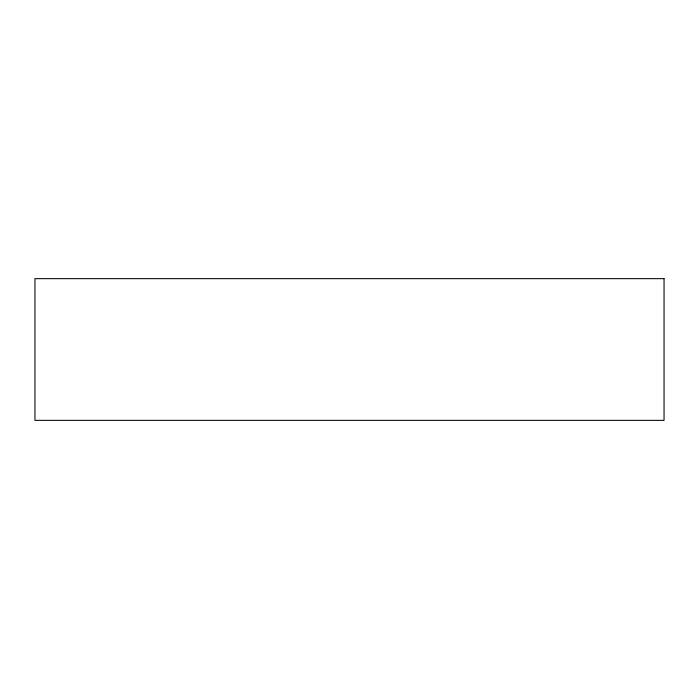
<?xml version="1.0" encoding="UTF-8"?>
<svg xmlns="http://www.w3.org/2000/svg" width="699" height="699" viewBox="0 0 699 699"><rect width="100%" height="100%" fill="white"/><g stroke="black" fill="none" stroke-linecap="round" stroke-linejoin="round"><path stroke-width="1.05" d="M664.05 278.648L34.95 278.648L34.95 420.352L664.05 420.352L664.05 278.648"/></g></svg>
